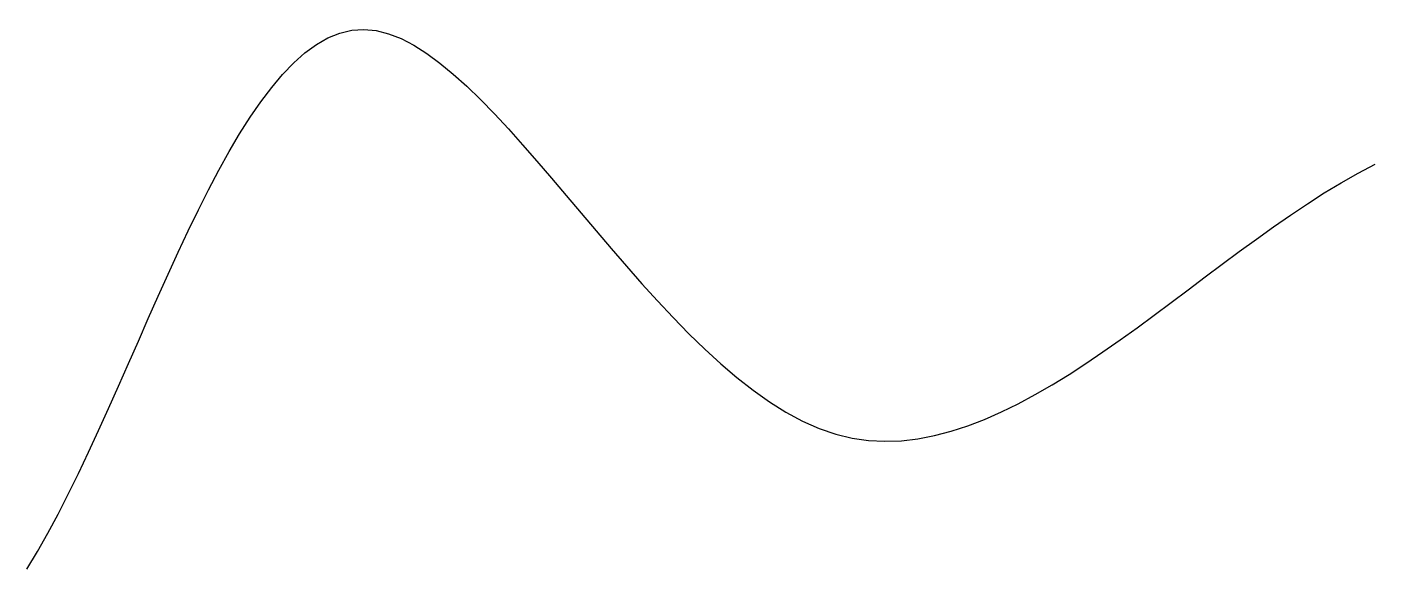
# Model space of a CAD drawing. Header units: millimetres. Extents: x 0 to 200, y 0 to 80.
import ezdxf

# ---------------------------------------------------------------- set-up
doc = ezdxf.new("R2010")
doc.units = ezdxf.units.MM

msp = doc.modelspace()

# ---------------------------------------------------------------- linework, layer by layer
at = {"start_tangent": (0.529999, 0.847998), "end_tangent": (0.894427, 0.447214)}
msp.add_spline([(0, 0), (50, 80), (120, 20), (200, 60)], degree=3, dxfattribs=at)

doc.saveas('drawing.dxf')
